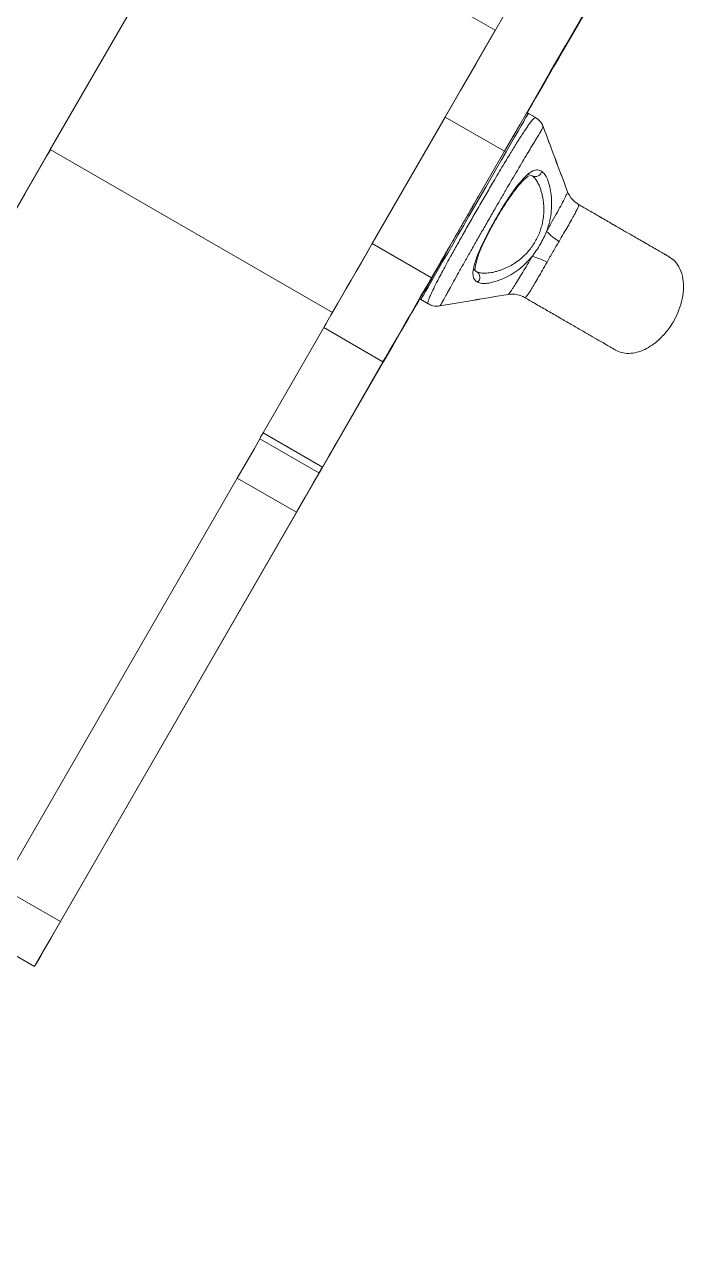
# Model space of a CAD drawing. Header units: millimetres. Extents: x -6089 to 4469, y -5168 to 4598.
# Drawn here: x 1445.2 to 1647.6, y 501 to 875.5 of the extents above; entities that cross this region are included whole.
import ezdxf

# ---------------------------------------------------------------- set-up
doc = ezdxf.new("R2010")
doc.units = ezdxf.units.MM

msp = doc.modelspace()

# ---------------------------------------------------------------- linework, layer by layer
at = {"color": 7, "linetype": 'Continuous', "lineweight": 15}
for p, q in [((1503.17, 923.65), (1453.17, 837.05)), ((1589.77, 873.65), (1503.17, 923.65)), ((1621.68, 886.67), (1610.57, 867.42)), ((1539.77, 787.05), (1589.77, 873.65)), ((1589.77, 873.65), (1589.77, 873.65)), ((1600.57, 850.1), (1600.57, 850.1)), ((1551.99, 808.21), (1574.4, 847.02)), ((1592.59, 836.52), (1574.4, 847.02)), ((1599.92, 848.16), (1599.91, 848.17)), ((1602.19, 846.85), (1599.91, 848.16)), ((1602.2, 846.85), (1599.92, 848.16)), ((1604.48, 844.11), (1604.47, 844.12)), ((1453.17, 837.05), (1259.15, 501.04)), ((1453.17, 837.05), (1539.77, 787.05)), ((1570.18, 797.71), (1592.59, 836.52)), ((1599.8, 829.44), (1600.89, 829.12)), ((1600.89, 829.12), (1601.16, 828.95)), ((1570.18, 797.71), (1551.99, 808.21)), ((1584.16, 799.54), (1583.89, 799.68)), ((1566.91, 791.01), (1569.18, 789.7)), ((1539.77, 787.05), (1539.77, 787.04)), ((1565.57, 789.48), (1565.57, 789.48)), ((1565.57, 789.48), (1565.57, 789.48)), ((1518.49, 750.14), (1537.1, 782.41)), ((1555.28, 771.91), (1537.1, 782.41)), ((1555.57, 772.15), (1452.18, 593.08)), ((1536.68, 739.64), (1555.28, 771.91)), ((1555.11, 771.51), (1536.68, 739.63)), ((1541.19, 747.35), (1553.38, 768.5)), ((1552.42, 766.75), (1538.93, 743.43)), ((1536.68, 739.64), (1518.49, 750.14)), ((1517.45, 748.32), (1535.64, 737.82)), ((1538.38, 742.56), (1538.41, 742.54)), ((1438.06, 610.64), (1510.57, 736.25)), ((1528.76, 725.75), (1510.57, 736.25)), ((1456.25, 600.14), (1528.76, 725.75)), ((1456.25, 600.14), (1438.06, 610.64)), ((1430.09, 596.83), (1448.28, 586.33)), ((1452.18, 593.08), (1448.43, 586.6))]:
    msp.add_line(p, q, dxfattribs=at)
at = {"color": 8, "linetype": 'Continuous', "lineweight": 15}
for p, q in [((1583.89, 799.68), (1583.07, 800.46)), ((1553.38, 768.5), (1553.38, 768.5)), ((1541.19, 747.35), (1541.16, 747.37))]:
    msp.add_line(p, q, dxfattribs=at)
at = {"color": 7, "linetype": 'Continuous', "lineweight": 15, "flags": 128}
for points in [[(1611.34, 911), (1606.86, 903.24), (1602.33, 895.39), (1597.75, 887.46), (1593.13, 879.46), (1588.48, 871.41), (1583.81, 863.31), (1579.11, 855.18), (1574.4, 847.02)], [(1629.53, 900.5), (1625.05, 892.74), (1620.51, 884.89), (1615.93, 876.96), (1611.32, 868.96), (1606.67, 860.91), (1602, 852.81), (1597.3, 844.68), (1592.59, 836.52)], [(1600.57, 850.1), (1600.67, 850.27), (1600.97, 850.8), (1601.47, 851.66), (1602.16, 852.85), (1603.01, 854.33), (1604.02, 856.07), (1605.16, 858.05), (1606.41, 860.22), (1607.75, 862.54), (1609.15, 864.95), (1610.57, 867.42)], [(1600.57, 850.1), (1600.46, 849.92), (1600.16, 849.4), (1599.66, 848.53), (1599.45, 848.17)], [(1318.45, 603.61), (1324.11, 613.41), (1329.88, 623.39), (1335.73, 633.54), (1341.68, 643.84), (1347.72, 654.29), (1353.83, 664.89), (1360.03, 675.61), (1366.3, 686.47), (1372.63, 697.44), (1379.03, 708.53), (1385.49, 719.71), (1392, 730.99), (1398.56, 742.36), (1405.17, 753.8), (1411.81, 765.31), (1418.5, 776.88), (1425.21, 788.5), (1431.94, 800.17), (1438.7, 811.87), (1445.47, 823.59), (1452.25, 835.34), (1453.22, 837.02)], [(1584.72, 822.87), (1584.62, 822.71), (1584.35, 822.23), (1583.92, 821.5), (1583.4, 820.59), (1582.82, 819.59), (1582.26, 818.63), (1581.78, 817.79), (1581.43, 817.18), (1581.24, 816.85), (1581.24, 816.85), (1581.43, 817.18), (1581.78, 817.79), (1582.26, 818.62), (1582.82, 819.59), (1583.4, 820.59), (1583.92, 821.5), (1584.35, 822.23), (1584.62, 822.71), (1584.72, 822.87)], [(1584.73, 822.87), (1584.63, 822.7), (1584.36, 822.23), (1583.94, 821.49), (1583.41, 820.58), (1582.83, 819.59), (1582.28, 818.62), (1581.79, 817.78), (1581.44, 817.17), (1581.25, 816.85), (1581.25, 816.85), (1581.44, 817.17), (1581.79, 817.78), (1582.28, 818.62), (1582.83, 819.58), (1583.41, 820.58), (1583.94, 821.49), (1584.36, 822.23), (1584.63, 822.7), (1584.73, 822.87)], [(1551.99, 808.21), (1550.32, 805.31), (1548.67, 802.45), (1547.06, 799.66), (1545.51, 796.98), (1544.04, 794.43), (1542.67, 792.06), (1541.42, 789.89), (1540.3, 787.95), (1539.33, 786.26), (1538.51, 784.85), (1537.86, 783.73), (1537.39, 782.91), (1537.1, 782.41)], [(1575.56, 806.8), (1574.14, 804.33), (1572.75, 801.92), (1571.41, 799.6), (1570.16, 797.43), (1569.02, 795.46), (1568.01, 793.71), (1567.15, 792.23), (1566.47, 791.04), (1565.97, 790.18), (1565.67, 789.65), (1565.57, 789.48)], [(1570.18, 797.71), (1568.51, 794.81), (1566.85, 791.95), (1565.24, 789.16), (1563.7, 786.48), (1562.23, 783.93), (1560.86, 781.56), (1559.61, 779.39), (1558.49, 777.45), (1557.51, 775.76), (1556.69, 774.35), (1556.05, 773.23), (1555.57, 772.41), (1555.28, 771.91)], [(1555.57, 772.15), (1556.99, 774.62), (1558.39, 777.03), (1559.72, 779.35), (1560.98, 781.52), (1562.12, 783.5), (1563.13, 785.24), (1563.98, 786.73), (1564.66, 787.91), (1565.16, 788.77), (1565.47, 789.3), (1565.57, 789.48)], [(1553.38, 768.5), (1554.29, 770.07), (1555.01, 771.33), (1555.56, 772.28), (1555.93, 772.92), (1556.13, 773.26), (1556.14, 773.28), (1555.98, 773), (1555.63, 772.41), (1555.11, 771.51)], [(1528.76, 725.75), (1531.45, 730.42), (1534.01, 734.85), (1536.42, 739.03), (1538.69, 742.96), (1540.8, 746.62), (1542.76, 750), (1544.55, 753.1), (1546.17, 755.91), (1547.61, 758.42), (1548.89, 760.62), (1549.98, 762.52), (1550.89, 764.09), (1551.61, 765.35), (1552.15, 766.28), (1552.5, 766.89), (1552.66, 767.17), (1552.63, 767.12), (1552.42, 766.75)], [(1518.49, 750.14), (1518.04, 749.35), (1517.71, 748.78), (1517.52, 748.44), (1517.45, 748.32), (1517.45, 748.32)], [(1510.57, 736.25), (1513.26, 740.92), (1515.82, 745.35), (1517.52, 748.28)], [(1541.19, 747.35), (1540.28, 745.79), (1539.56, 744.53), (1539.01, 743.58), (1538.64, 742.94), (1538.44, 742.6), (1538.43, 742.57), (1538.59, 742.84), (1538.93, 743.43)], [(1536.68, 739.64), (1536.22, 738.85), (1535.9, 738.28), (1535.7, 737.94), (1535.64, 737.82), (1535.7, 737.94), (1535.9, 738.27), (1536.22, 738.84), (1536.68, 739.63)], [(1456.25, 600.14), (1454.76, 597.56), (1453.4, 595.21), (1452.19, 593.11), (1451.13, 591.27), (1450.22, 589.7), (1449.49, 588.43), (1448.92, 587.45), (1448.53, 586.77), (1448.32, 586.4), (1448.29, 586.34), (1448.43, 586.6)]]:
    msp.add_lwpolyline(points, dxfattribs=at)
at = {"color": 8, "linetype": 'Continuous', "lineweight": 15, "flags": 128}
for points in [[(1599.91, 848.16), (1599.91, 848.16), (1599.82, 848.01), (1599.55, 847.54), (1599.1, 846.77), (1598.49, 845.69), (1597.7, 844.34), (1596.76, 842.71), (1595.67, 840.82), (1594.45, 838.71), (1593.11, 836.38), (1591.66, 833.88), (1590.12, 831.21), (1588.51, 828.42), (1586.84, 825.53), (1585.14, 822.57), (1583.41, 819.59)], [(1583.41, 819.59), (1581.69, 816.6), (1579.98, 813.64), (1578.31, 810.75), (1576.7, 807.96), (1575.16, 805.3), (1573.71, 802.79), (1572.37, 800.46), (1571.15, 798.35), (1570.06, 796.46), (1569.12, 794.84), (1568.34, 793.48), (1567.72, 792.41), (1567.27, 791.63), (1567, 791.16), (1566.91, 791.01)]]:
    msp.add_lwpolyline(points, dxfattribs=at)
at = {"color": 7, "linetype": 'Continuous', "lineweight": 15}
for centre, radius, start, end in [((1599.66, 847.73), 0.5, 60, 150), ((1602.05, 830.76), 2.01, 243.8567, 349.4849), ((1619.76, 825.64), 19.74, 223.8782, 238.1994), ((1596.32, 785.06), 19.77, 61.7879, 76.0832), ((1583.04, 797.87), 2.01, 310.455, 56.2095), ((1567.16, 791.44), 0.5, 150, 240)]:
    msp.add_arc(centre, radius, start, end, dxfattribs=at)
at = {"color": 8, "linetype": 'Continuous', "lineweight": 15}
for points, knots in [([(1602.17, 846.82), (1602.15, 846.84), (1602.07, 846.92), (1601.75, 846.75), (1601.14, 846.14), (1600.27, 845.01), (1599.34, 843.69), (1598.45, 842.36), (1597.25, 840.5), (1595.65, 837.94), (1593.85, 835), (1592.18, 832.23), (1590.73, 829.8), (1588.96, 826.8), (1586.85, 823.19), (1585.23, 820.41), (1584.42, 819)], [0, 0, 0, 0, 0.027233, 0.086977, 0.176431, 0.269269, 0.325811, 0.384063, 0.444026, 0.537138, 0.634099, 0.693435, 0.753435, 0.814101, 0.906303, 1, 1, 1, 1]), ([(1588.22, 816.35), (1588.44, 816.73), (1589.02, 817.74), (1590.13, 819.65), (1591.67, 822.31), (1593.35, 825.18), (1595.04, 828.07), (1596.65, 830.81), (1598.17, 833.37), (1599.56, 835.7), (1600.49, 837.25), (1601.13, 838.31), (1601.51, 838.95), (1601.88, 839.56), (1602.23, 840.14), (1602.57, 840.71), (1603.13, 841.63), (1603.78, 842.72), (1604.19, 843.44), (1604.36, 843.77), (1604.43, 843.91), (1604.47, 844.01), (1604.48, 844.08), (1604.48, 844.1), (1604.48, 844.11)], [0, 0, 0, 0, 0.026026, 0.070318, 0.132812, 0.212876, 0.276594, 0.34887, 0.42882, 0.494692, 0.565427, 0.589954, 0.615021, 0.640675, 0.666972, 0.693993, 0.721649, 0.809724, 0.898863, 0.921552, 0.944255, 0.966941, 0.989664, 1, 1, 1, 1]), ([(1605.53, 811.96), (1606.12, 813), (1607.28, 815.04), (1608.86, 817.87), (1610.17, 820.31), (1611.15, 822.22), (1611.73, 823.46), (1611.97, 824.06), (1611.94, 824.04), (1611.93, 824.04)], [0, 0, 0, 0, 0.181316, 0.357688, 0.523875, 0.67757, 0.816584, 0.942545, 1, 1, 1, 1]), ([(1584.42, 819), (1583.62, 817.61), (1582.03, 814.85), (1579.72, 810.79), (1577.55, 806.93), (1575.74, 803.67), (1574.27, 800.98), (1573.1, 798.81), (1571.92, 796.57), (1570.83, 794.42), (1570, 792.67), (1569.48, 791.44), (1569.19, 790.63), (1569.03, 789.95), (1569.13, 789.8), (1569.19, 789.71)], [0, 0, 0, 0, 0.09266, 0.184414, 0.275264, 0.365212, 0.430261, 0.493674, 0.555453, 0.645018, 0.730916, 0.79333, 0.854278, 0.913762, 1, 1, 1, 1]), ([(1593.79, 792.63), (1593.8, 792.64), (1593.83, 792.65), (1593.97, 792.82), (1594.16, 793.06), (1594.34, 793.31), (1594.53, 793.58), (1594.75, 793.89), (1594.96, 794.21), (1595.22, 794.59), (1595.47, 794.98), (1596, 795.8), (1596.9, 797.23), (1598.2, 799.38), (1599.61, 801.74), (1600.57, 803.39), (1601.08, 804.25)], [0, 0, 0, 0, 0.04586, 0.123849, 0.157094, 0.197304, 0.244296, 0.270367, 0.310041, 0.347694, 0.383517, 0.417521, 0.559919, 0.708924, 0.84764, 1, 1, 1, 1])]:
    msp.add_open_spline(points, degree=3, knots=knots, dxfattribs=at)
at = {"color": 7, "linetype": 'Continuous', "lineweight": 15}
for points, knots in [([(1604.48, 844.11), (1604.26, 844.6), (1603.74, 845.74), (1602.65, 846.51), (1602.04, 846.94)], [0, 0, 0, 0, 0.431064, 1, 1, 1, 1]), ([(1604.49, 844.1), (1604.27, 844.59), (1603.76, 845.73), (1602.67, 846.5), (1602.05, 846.93)], [0, 0, 0, 0, 0.431114, 1, 1, 1, 1]), ([(1611.97, 824.06), (1610.65, 827.59), (1608.12, 834.36), (1605.65, 840.97), (1604.48, 844.13)], [0, 0, 0, 0, 0.522676, 1, 1, 1, 1]), ([(1611.97, 824.09), (1610.65, 827.61), (1608.13, 834.36), (1605.67, 840.96), (1604.49, 844.11)], [0, 0, 0, 0, 0.522127, 1, 1, 1, 1]), ([(1583.58, 800.4), (1583.6, 800.41), (1583.63, 800.42), (1583.61, 800.88), (1583.72, 801.78), (1584.15, 803.43), (1584.82, 805.32), (1585.76, 807.53), (1586.96, 810.05), (1588.42, 812.87), (1590.12, 815.92), (1591.96, 818.99), (1593.76, 821.77), (1595.35, 824.03), (1596.7, 825.77), (1597.89, 827.14), (1598.75, 827.99), (1599.49, 828.59), (1599.84, 828.82), (1599.84, 828.94), (1599.84, 829.01)], [0, 0, 0, 0, 0.018448, 0.038022, 0.10646, 0.166367, 0.226613, 0.289499, 0.355428, 0.426377, 0.501678, 0.581889, 0.658122, 0.725539, 0.783226, 0.836786, 0.892568, 0.921825, 0.959107, 1, 1, 1, 1]), ([(1601.16, 828.95), (1601.41, 828.74), (1601.9, 828.32), (1602.58, 827.35), (1603.15, 826.26), (1603.62, 825.09), (1603.98, 823.95), (1604.28, 822.71), (1604.54, 821.2), (1604.7, 819.44), (1604.67, 817.41), (1604.45, 815.47), (1604.05, 813.66), (1603.37, 811.47), (1602.38, 809.32), (1601.1, 807.33), (1600.03, 805.94), (1598.86, 804.67), (1597.49, 803.42), (1595.91, 802.26), (1594.16, 801.22), (1592.64, 800.51), (1591.4, 800.05), (1590.35, 799.72), (1589.38, 799.47), (1588.44, 799.29), (1587.17, 799.12), (1585.59, 799.08), (1584.63, 799.39), (1584.16, 799.54)], [0, 0, 0, 0, 0.041222, 0.082128, 0.12502, 0.156173, 0.187529, 0.218759, 0.249823, 0.293052, 0.333992, 0.374656, 0.406583, 0.437315, 0.499528, 0.530549, 0.561989, 0.592743, 0.624706, 0.665591, 0.706687, 0.75001, 0.774589, 0.798194, 0.828687, 0.850707, 0.875262, 0.93758, 1, 1, 1, 1]), ([(1604.02, 830.39), (1603.62, 830.59), (1602.8, 830.99), (1601.34, 830.6), (1599.71, 829.49), (1597.9, 827.65), (1595.94, 825.2), (1593.87, 822.26), (1591.75, 818.96), (1590.39, 816.63), (1589.7, 815.46)], [0, 0, 0, 0, 0.123448, 0.24716, 0.372003, 0.496777, 0.622303, 0.748247, 0.873771, 1, 1, 1, 1]), ([(1605.53, 811.96), (1605.88, 813.02), (1606.57, 815.15), (1607.03, 818.26), (1607.13, 821.16), (1606.9, 823.8), (1606.44, 826.11), (1605.78, 828.03), (1604.99, 829.53), (1604.34, 830.1), (1604.02, 830.39)], [0, 0, 0, 0, 0.127621, 0.254182, 0.380619, 0.505085, 0.629623, 0.75288, 0.876455, 1, 1, 1, 1]), ([(1615.29, 820.23), (1614.62, 820.69), (1613.13, 821.71), (1612.37, 823.27), (1611.94, 824.13)], [0, 0, 0, 0, 0.443222, 1, 1, 1, 1]), ([(1615.26, 820.25), (1615.31, 820.18), (1615.4, 820.03), (1615.22, 819.39), (1614.78, 818.43), (1614.07, 817.12), (1613.14, 815.46), (1612.01, 813.48), (1610.73, 811.26), (1609.82, 809.67), (1609.36, 808.86)], [0, 0, 0, 0, 0.099155, 0.20318, 0.314649, 0.435175, 0.5656, 0.704018, 0.849956, 1, 1, 1, 1]), ([(1643.2, 804.12), (1643.13, 804.16), (1643, 804.24), (1642, 804.81), (1640.61, 805.61), (1638.92, 806.59), (1637.08, 807.65), (1635.2, 808.74), (1633.36, 809.8), (1631.64, 810.8), (1630.07, 811.7), (1628.55, 812.58), (1626.85, 813.56), (1624.42, 814.96), (1620.98, 816.95), (1617.78, 818.8), (1615.66, 820.02), (1615.25, 820.26)], [0, 0, 0, 0, 0.116694, 0.223994, 0.321054, 0.407688, 0.484072, 0.550661, 0.608121, 0.657107, 0.698249, 0.732376, 0.770636, 0.818231, 0.893639, 0.979157, 1, 1, 1, 1]), ([(1643.2, 804.12), (1643.13, 804.16), (1643, 804.24), (1642.01, 804.81), (1640.61, 805.61), (1638.93, 806.59), (1637.09, 807.65), (1635.2, 808.74), (1633.37, 809.8), (1631.64, 810.79), (1630.07, 811.7), (1628.55, 812.58), (1626.85, 813.56), (1624.43, 814.96), (1620.99, 816.94), (1617.79, 818.79), (1615.67, 820.01), (1615.25, 820.25)], [0, 0, 0, 0, 0.116693, 0.223994, 0.321054, 0.407688, 0.484072, 0.550661, 0.608121, 0.657106, 0.698248, 0.732376, 0.770635, 0.81823, 0.893638, 0.979156, 1, 1, 1, 1]), ([(1582.98, 819.84), (1582.32, 818.69), (1580.98, 816.37), (1578.96, 812.88), (1577.13, 809.7), (1575.49, 806.87), (1574.06, 804.39), (1572.71, 802.06), (1571.05, 799.18), (1569.64, 796.73), (1568.53, 794.8), (1567.78, 793.51), (1567.19, 792.49), (1566.8, 791.81), (1566.75, 791.73), (1566.73, 791.69)], [0, 0, 0, 0, 0.077647, 0.157699, 0.239993, 0.304337, 0.368672, 0.434385, 0.500087, 0.631328, 0.695673, 0.760007, 0.84231, 0.922362, 1, 1, 1, 1]), ([(1572.73, 789.15), (1572.74, 789.13), (1572.79, 789.09), (1573.11, 789.6), (1573.71, 790.63), (1574.56, 792.17), (1575.64, 794.14), (1576.95, 796.51), (1578.47, 799.23), (1580.18, 802.27), (1582.04, 805.56), (1584.02, 809.04), (1586.1, 812.67), (1587.51, 815.12), (1588.22, 816.35)], [0, 0, 0, 0, 0.031748, 0.122763, 0.213271, 0.302206, 0.390804, 0.478773, 0.566033, 0.653525, 0.740096, 0.827122, 0.913481, 1, 1, 1, 1]), ([(1589.7, 815.46), (1589.06, 814.31), (1587.77, 812.02), (1586.07, 808.66), (1584.64, 805.53), (1583.58, 802.73), (1582.96, 800.36), (1582.85, 798.48), (1583.24, 797.08), (1583.98, 796.59), (1584.34, 796.34)], [0, 0, 0, 0, 0.12608, 0.251953, 0.378116, 0.503264, 0.628633, 0.753004, 0.876839, 1, 1, 1, 1]), ([(1601.08, 804.25), (1601.95, 805.46), (1603.71, 807.87), (1604.92, 810.6), (1605.53, 811.96)], [0, 0, 0, 0, 0.49997, 1, 1, 1, 1]), ([(1609.36, 808.86), (1608.72, 807.81), (1607.45, 805.71), (1606.26, 803.56), (1605.67, 802.48)], [0, 0, 0, 0, 0.500001, 1, 1, 1, 1]), ([(1584.34, 796.34), (1584.75, 796.2), (1585.55, 795.93), (1587.25, 795.99), (1589.23, 796.37), (1591.47, 797.12), (1593.88, 798.25), (1596.36, 799.79), (1598.82, 801.75), (1600.33, 803.41), (1601.08, 804.25)], [0, 0, 0, 0, 0.123179, 0.245722, 0.369663, 0.493592, 0.619178, 0.745277, 0.872428, 1, 1, 1, 1]), ([(1605.67, 802.48), (1605.2, 801.68), (1604.28, 800.09), (1603, 797.88), (1601.85, 795.91), (1600.88, 794.28), (1600.09, 793.01), (1599.48, 792.15), (1599.02, 791.66), (1598.84, 791.67), (1598.75, 791.68)], [0, 0, 0, 0, 0.150049, 0.29616, 0.433747, 0.563621, 0.684608, 0.796509, 0.900016, 1, 1, 1, 1]), ([(1626.7, 775.54), (1627.31, 775.25), (1628.59, 774.64), (1630.85, 774.43), (1633.27, 774.77), (1635.68, 775.67), (1637.91, 776.98), (1639.83, 778.51), (1641.45, 780.13), (1642.97, 781.96), (1644.48, 784.23), (1645.92, 787.08), (1647.05, 790.39), (1647.63, 793.94), (1647.51, 797.38), (1646.64, 800.36), (1645.19, 802.71), (1643.83, 803.67), (1643.2, 804.12)], [0, 0, 0, 0, 0.046332, 0.097379, 0.153412, 0.213134, 0.273557, 0.330831, 0.381339, 0.431581, 0.494434, 0.568713, 0.650822, 0.735001, 0.814889, 0.885974, 0.947135, 1, 1, 1, 1]), ([(1572.74, 789.08), (1576.09, 789.65), (1583.32, 790.88), (1590.14, 792.01), (1593.79, 792.62)], [0, 0, 0, 0, 0.463344, 1, 1, 1, 1]), ([(1572.75, 789.08), (1576.1, 789.64), (1583.34, 790.87), (1590.16, 792.01), (1593.82, 792.62)], [0, 0, 0, 0, 0.462887, 1, 1, 1, 1]), ([(1593.75, 792.61), (1594.69, 792.68), (1596.41, 792.79), (1598.04, 792.01), (1598.78, 791.66)], [0, 0, 0, 0, 0.548885, 1, 1, 1, 1]), ([(1598.75, 791.68), (1599.78, 791.08), (1602.15, 789.71), (1605.63, 787.71), (1609.27, 785.6), (1612.78, 783.58), (1616.09, 781.67), (1619.1, 779.93), (1621.73, 778.41), (1623.89, 777.17), (1625.48, 776.24), (1626.5, 775.66), (1626.63, 775.58), (1626.7, 775.54)], [0, 0, 0, 0, 0.054004, 0.123891, 0.19947, 0.281056, 0.368765, 0.462554, 0.562027, 0.666598, 0.775268, 0.886883, 1, 1, 1, 1]), ([(1569.03, 789.78), (1569.56, 789.52), (1570.74, 788.93), (1572.01, 789.02), (1572.71, 789.08)], [0, 0, 0, 0, 0.444356, 1, 1, 1, 1]), ([(1569.05, 789.77), (1569.58, 789.51), (1570.77, 788.92), (1572.02, 789.02), (1572.72, 789.07)], [0, 0, 0, 0, 0.443274, 1, 1, 1, 1])]:
    msp.add_open_spline(points, degree=3, knots=knots, dxfattribs=at)

doc.saveas('drawing.dxf')
